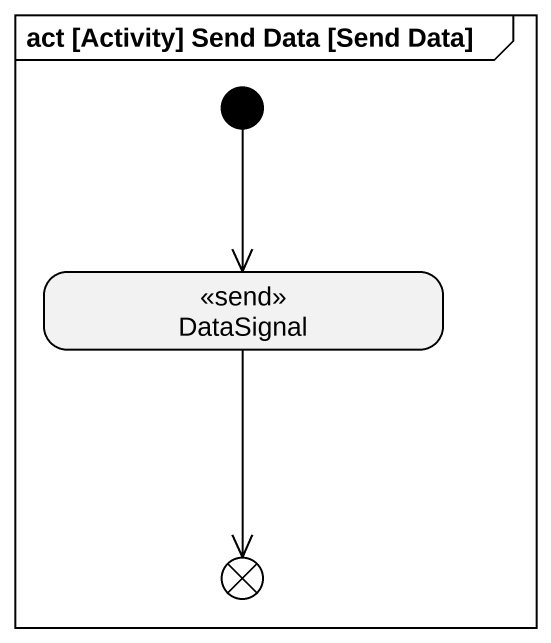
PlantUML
@startuml
mainframe act [Activity] Send Data [Send Data]
hide empty description
state DataSignal <<send>>
state flowfinal1 <<end>>
[*] --> DataSignal
DataSignal --> flowfinal1
@enduml
